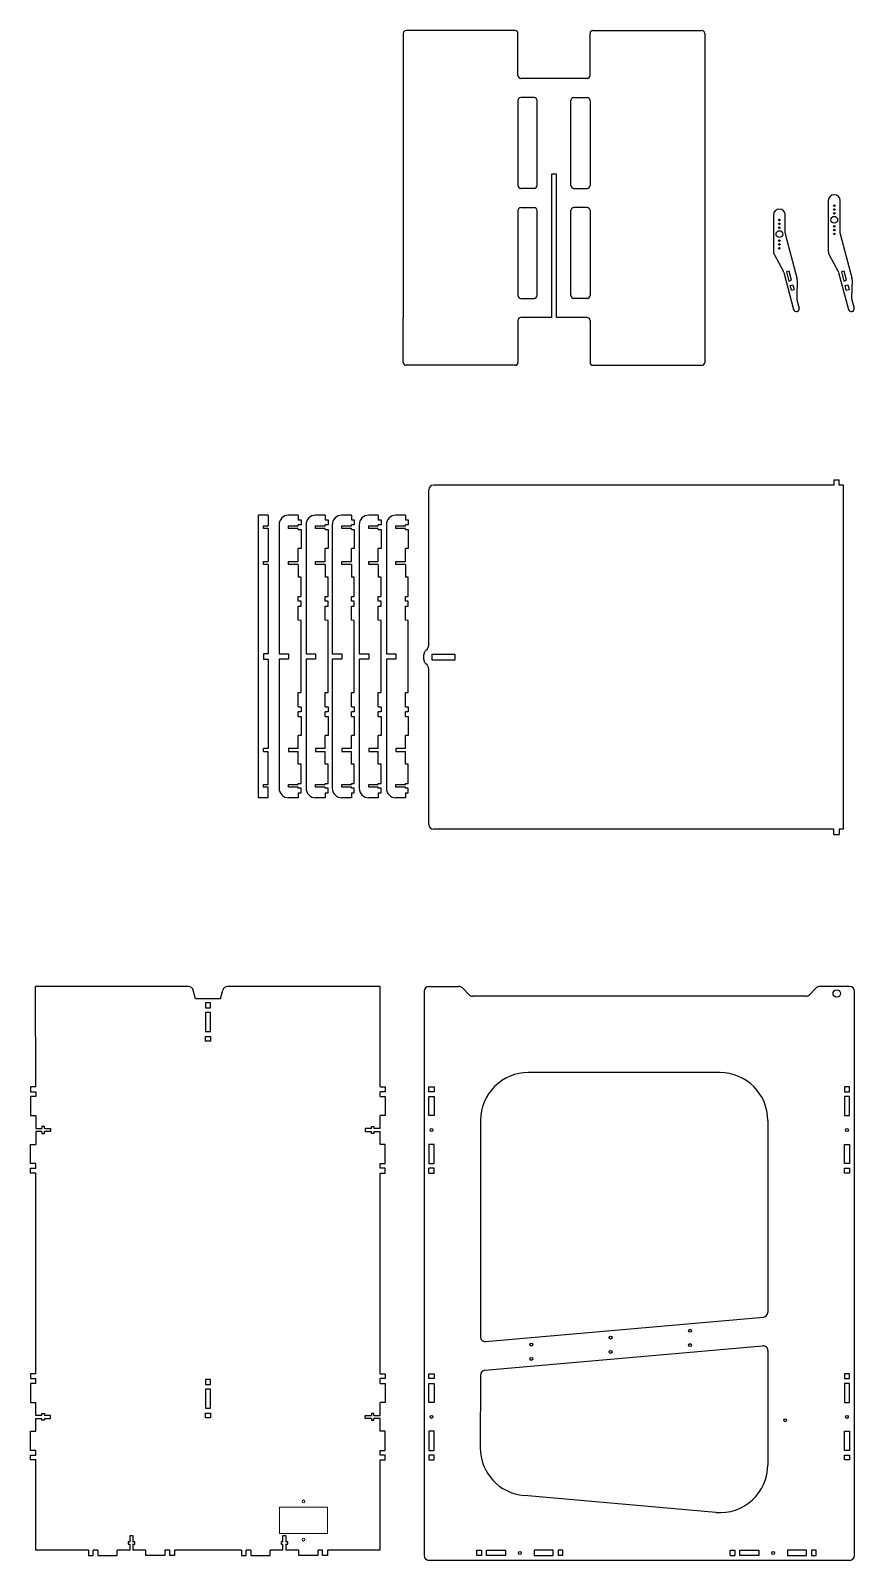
# Model space of a CAD drawing. Header units: millimetres. Extents: x 427 to 4276, y 600 to 2865.
# Drawn here: x 1349 to 2211, y 1083 to 2683 of the extents above; entities that cross this region are included whole.
import ezdxf

# ---------------------------------------------------------------- set-up
doc = ezdxf.new("R2010")
doc.units = ezdxf.units.MM

msp = doc.modelspace()

# ---------------------------------------------------------------- linework, layer by layer
for p, q in [((1738.7, 2680), (1738.7, 2383)), ((1855.7, 2683), (1741.7, 2683)), ((1858.7, 2636), (1858.7, 2680)), ((1934.2, 2636), (1934.2, 2680)), ((1937.2, 2683), (2051.2, 2683)), ((2054.2, 2680), (2054.2, 2336)), ((1893.7, 2633), (1861.7, 2633)), ((1931.2, 2633), (1893.7, 2633)), ((1858.7, 2610), (1858.7, 2521)), ((1875.7, 2613), (1861.7, 2613)), ((1878.7, 2521), (1878.7, 2610)), ((1914.2, 2521), (1914.2, 2610)), ((1917.2, 2613), (1931.2, 2613)), ((1934.2, 2610), (1934.2, 2521)), ((1899.2, 2533), (1893.7, 2533)), ((1893.7, 2533), (1893.7, 2383)), ((1899.2, 2383), (1899.2, 2533)), ((1875.7, 2518), (1861.7, 2518)), ((1917.2, 2518), (1931.2, 2518)), ((1861.7, 2498), (1875.7, 2498)), ((1931.2, 2498), (1917.2, 2498)), ((2183.4, 2505.2), (2183.4, 2452.2)), ((2195.8, 2471.2), (2195.8, 2505.2)), ((1858.7, 2495), (1858.7, 2406)), ((1878.7, 2406), (1878.7, 2495)), ((1914.2, 2406), (1914.2, 2495)), ((1934.2, 2495), (1934.2, 2406)), ((2126, 2490.2), (2126, 2452.2)), ((2138.4, 2471.2), (2138.4, 2490.2)), ((2138.7, 2469.2), (2150.6, 2424.6)), ((2196.1, 2469.2), (2208, 2424.6)), ((2127, 2448.4), (2136.1, 2431.6)), ((2184.3, 2448.4), (2193.5, 2431.6)), ((2142.4, 2431.5), (2139.6, 2430.8)), ((2145, 2421.9), (2142.4, 2431.5)), ((2199.8, 2431.5), (2197, 2430.8)), ((2202.4, 2421.9), (2199.8, 2431.5)), ((2136.8, 2429.9), (2147.1, 2391.4)), ((2139.6, 2430.8), (2142.2, 2421.1)), ((2142.2, 2421.1), (2145, 2421.9)), ((2143.5, 2416.3), (2146.4, 2417.1)), ((2144.8, 2411.5), (2143.5, 2416.3)), ((2146.4, 2417.1), (2147.7, 2412.2)), ((2150.9, 2422.3), (2150.3, 2403.7)), ((2194.2, 2429.9), (2204.5, 2391.4)), ((2197, 2430.8), (2199.6, 2421.1)), ((2199.6, 2421.1), (2202.4, 2421.9)), ((2200.9, 2416.3), (2203.8, 2417.1)), ((2202.2, 2411.5), (2200.9, 2416.3)), ((2203.8, 2417.1), (2205.1, 2412.2)), ((2208.3, 2422.3), (2207.7, 2403.7)), ((1861.7, 2403), (1875.7, 2403)), ((1931.2, 2403), (1917.2, 2403)), ((2144.8, 2411.5), (2147.7, 2412.2)), ((2150.6, 2401.4), (2152.9, 2392.9)), ((2202.2, 2411.5), (2205.1, 2412.2)), ((2208, 2401.4), (2210.3, 2392.9)), ((1738.7, 2336), (1738.7, 2383)), ((1858.7, 2380), (1858.7, 2336)), ((1893.7, 2383), (1861.7, 2383)), ((1931.2, 2383), (1899.2, 2383)), ((1934.2, 2380), (1934.2, 2336)), ((1855.7, 2333), (1741.7, 2333)), ((1937.2, 2333), (2051.2, 2333)), ((2189.2, 2207.8), (1770.4, 2207.8)), ((2189.2, 2213.3), (2189.2, 2207.8)), ((2189.2, 2213.3), (2194.7, 2213.3)), ((2194.7, 2207.8), (2194.7, 2213.3)), ((2199.4, 2207.8), (2194.7, 2207.8)), ((2199.4, 1847.8), (2199.4, 2207.8)), ((1765.4, 2039.9), (1765.4, 2202.8)), ((1597.5, 2176.3), (1587.5, 2176.3)), ((1587.5, 1880.8), (1587.5, 2176.3)), ((1597.5, 2176.3), (1597.5, 2165.3)), ((1628.9, 2176.3), (1618.9, 2176.3)), ((1628.9, 2176.3), (1628.9, 2171.3)), ((1657.1, 2176.3), (1647.1, 2176.3)), ((1657.1, 2176.3), (1657.1, 2171.3)), ((1684.5, 2176.3), (1674.5, 2176.3)), ((1684.5, 2176.3), (1684.5, 2171.3)), ((1712.7, 2176.3), (1702.7, 2176.3)), ((1712.7, 2176.3), (1712.7, 2171.3)), ((1741.1, 2176.3), (1731.1, 2176.3)), ((1741.1, 2176.3), (1741.1, 2171.3)), ((1592.5, 2165.3), (1597.5, 2165.3)), ((1592.5, 2162.3), (1592.5, 2165.3)), ((1597.5, 2162.3), (1592.5, 2162.3)), ((1597.5, 2162.3), (1597.5, 2127.8)), ((1608.9, 2166.3), (1608.9, 2031.3)), ((1618.9, 2162.3), (1618.9, 2165.3)), ((1618.9, 2165.3), (1628.9, 2165.3)), ((1628.9, 2162.3), (1618.9, 2162.3)), ((1628.9, 2171.3), (1631.9, 2171.3)), ((1628.9, 2165.3), (1628.9, 2166.3)), ((1631.9, 2166.3), (1628.9, 2166.3)), ((1628.9, 2161.3), (1628.9, 2162.3)), ((1628.9, 2161.3), (1631.9, 2161.3)), ((1631.9, 2171.3), (1631.9, 2166.3)), ((1631.9, 2161.3), (1631.9, 2141.3)), ((1637.1, 2166.3), (1637.1, 2031.3)), ((1647.1, 2162.3), (1647.1, 2165.3)), ((1647.1, 2165.3), (1657.1, 2165.3)), ((1657.1, 2162.3), (1647.1, 2162.3)), ((1657.1, 2171.3), (1660.1, 2171.3)), ((1657.1, 2165.3), (1657.1, 2166.3)), ((1660.1, 2166.3), (1657.1, 2166.3)), ((1657.1, 2161.3), (1657.1, 2162.3)), ((1657.1, 2161.3), (1660.1, 2161.3)), ((1660.1, 2171.3), (1660.1, 2166.3)), ((1660.1, 2161.3), (1660.1, 2141.3)), ((1664.5, 2166.3), (1664.5, 2031.3)), ((1674.5, 2162.3), (1674.5, 2165.3)), ((1674.5, 2165.3), (1684.5, 2165.3)), ((1684.5, 2162.3), (1674.5, 2162.3)), ((1684.5, 2171.3), (1687.5, 2171.3)), ((1684.5, 2165.3), (1684.5, 2166.3)), ((1687.5, 2166.3), (1684.5, 2166.3)), ((1684.5, 2161.3), (1684.5, 2162.3)), ((1684.5, 2161.3), (1687.5, 2161.3)), ((1687.5, 2171.3), (1687.5, 2166.3)), ((1687.5, 2161.3), (1687.5, 2141.3)), ((1692.7, 2166.3), (1692.7, 2031.3)), ((1702.7, 2162.3), (1702.7, 2165.3)), ((1702.7, 2165.3), (1712.7, 2165.3)), ((1712.7, 2162.3), (1702.7, 2162.3)), ((1712.7, 2171.3), (1715.7, 2171.3)), ((1712.7, 2165.3), (1712.7, 2166.3)), ((1715.7, 2166.3), (1712.7, 2166.3)), ((1712.7, 2161.3), (1712.7, 2162.3)), ((1712.7, 2161.3), (1715.7, 2161.3)), ((1715.7, 2171.3), (1715.7, 2166.3)), ((1715.7, 2161.3), (1715.7, 2141.3)), ((1721.1, 2166.3), (1721.1, 2031.3)), ((1731.1, 2162.3), (1731.1, 2165.3)), ((1731.1, 2165.3), (1741.1, 2165.3)), ((1741.1, 2162.3), (1731.1, 2162.3)), ((1741.1, 2171.3), (1744.1, 2171.3)), ((1741.1, 2165.3), (1741.1, 2166.3)), ((1744.1, 2166.3), (1741.1, 2166.3)), ((1741.1, 2161.3), (1741.1, 2162.3)), ((1741.1, 2161.3), (1744.1, 2161.3)), ((1744.1, 2171.3), (1744.1, 2166.3)), ((1744.1, 2161.3), (1744.1, 2141.3)), ((1592.5, 2127.8), (1597.5, 2127.8)), ((1592.5, 2124.8), (1592.5, 2127.8)), ((1618.9, 2124.8), (1618.9, 2127.8)), ((1618.9, 2127.8), (1628.9, 2127.8)), ((1631.9, 2141.3), (1628.9, 2141.3)), ((1628.9, 2127.8), (1628.9, 2141.3)), ((1647.1, 2124.8), (1647.1, 2127.8)), ((1647.1, 2127.8), (1657.1, 2127.8)), ((1660.1, 2141.3), (1657.1, 2141.3)), ((1657.1, 2127.8), (1657.1, 2141.3)), ((1674.5, 2124.8), (1674.5, 2127.8)), ((1674.5, 2127.8), (1684.5, 2127.8)), ((1687.5, 2141.3), (1684.5, 2141.3)), ((1684.5, 2127.8), (1684.5, 2141.3)), ((1702.7, 2124.8), (1702.7, 2127.8)), ((1702.7, 2127.8), (1712.7, 2127.8)), ((1715.7, 2141.3), (1712.7, 2141.3)), ((1712.7, 2127.8), (1712.7, 2141.3)), ((1731.1, 2124.8), (1731.1, 2127.8)), ((1731.1, 2127.8), (1741.1, 2127.8)), ((1744.1, 2141.3), (1741.1, 2141.3)), ((1741.1, 2127.8), (1741.1, 2141.3)), ((1597.5, 2124.8), (1592.5, 2124.8)), ((1597.5, 2124.8), (1597.5, 2031.3)), ((1628.9, 2124.8), (1618.9, 2124.8)), ((1628.9, 2124.8), (1628.9, 2111.3)), ((1657.1, 2124.8), (1647.1, 2124.8)), ((1657.1, 2124.8), (1657.1, 2111.3)), ((1684.5, 2124.8), (1674.5, 2124.8)), ((1684.5, 2124.8), (1684.5, 2111.3)), ((1712.7, 2124.8), (1702.7, 2124.8)), ((1712.7, 2124.8), (1712.7, 2111.3)), ((1741.1, 2124.8), (1731.1, 2124.8)), ((1741.1, 2124.8), (1741.1, 2111.3)), ((1631.9, 2111.3), (1628.9, 2111.3)), ((1631.9, 2091.3), (1631.9, 2111.3)), ((1660.1, 2111.3), (1657.1, 2111.3)), ((1660.1, 2091.3), (1660.1, 2111.3)), ((1687.5, 2111.3), (1684.5, 2111.3)), ((1687.5, 2091.3), (1687.5, 2111.3)), ((1715.7, 2111.3), (1712.7, 2111.3)), ((1715.7, 2091.3), (1715.7, 2111.3)), ((1744.1, 2111.3), (1741.1, 2111.3)), ((1744.1, 2091.3), (1744.1, 2111.3)), ((1628.9, 2086.3), (1628.9, 2091.3)), ((1628.9, 2091.3), (1631.9, 2091.3)), ((1631.9, 2086.3), (1628.9, 2086.3)), ((1628.9, 2066.6), (1628.9, 2081.3)), ((1628.9, 2081.3), (1631.9, 2081.3)), ((1631.9, 2081.3), (1631.9, 2086.3)), ((1657.1, 2086.3), (1657.1, 2091.3)), ((1657.1, 2091.3), (1660.1, 2091.3)), ((1660.1, 2086.3), (1657.1, 2086.3)), ((1657.1, 2066.6), (1657.1, 2081.3)), ((1657.1, 2081.3), (1660.1, 2081.3)), ((1660.1, 2081.3), (1660.1, 2086.3)), ((1684.5, 2086.3), (1684.5, 2091.3)), ((1684.5, 2091.3), (1687.5, 2091.3)), ((1687.5, 2086.3), (1684.5, 2086.3)), ((1684.5, 2066.6), (1684.5, 2081.3)), ((1684.5, 2081.3), (1687.5, 2081.3)), ((1687.5, 2081.3), (1687.5, 2086.3)), ((1712.7, 2086.3), (1712.7, 2091.3)), ((1712.7, 2091.3), (1715.7, 2091.3)), ((1715.7, 2086.3), (1712.7, 2086.3)), ((1712.7, 2066.6), (1712.7, 2081.3)), ((1712.7, 2081.3), (1715.7, 2081.3)), ((1715.7, 2081.3), (1715.7, 2086.3)), ((1741.1, 2086.3), (1741.1, 2091.3)), ((1741.1, 2091.3), (1744.1, 2091.3)), ((1744.1, 2086.3), (1741.1, 2086.3)), ((1741.1, 2066.6), (1741.1, 2081.3)), ((1741.1, 2081.3), (1744.1, 2081.3)), ((1744.1, 2081.3), (1744.1, 2086.3)), ((1631.9, 2066.3), (1628.9, 2066.6)), ((1631.9, 1990.8), (1631.9, 2066.3)), ((1660.1, 2066.3), (1657.1, 2066.6)), ((1660.1, 1990.8), (1660.1, 2066.3)), ((1687.5, 2066.3), (1684.5, 2066.6)), ((1687.5, 1990.8), (1687.5, 2066.3)), ((1715.7, 2066.3), (1712.7, 2066.6)), ((1715.7, 1990.8), (1715.7, 2066.3)), ((1744.1, 2066.3), (1741.1, 2066.6)), ((1744.1, 1990.8), (1744.1, 2066.3)), ((1764, 2036.3), (1761.9, 2034.3)), ((1597.5, 2031.3), (1592.5, 2031.3)), ((1592.5, 2031.3), (1592.5, 2025.8)), ((1592.5, 2025.8), (1597.5, 2025.8)), ((1597.5, 2025.8), (1597.5, 1932.3)), ((1608.9, 2031.3), (1618.9, 2031.3)), ((1608.9, 2025.8), (1608.9, 1890.8)), ((1618.9, 2025.8), (1608.9, 2025.8)), ((1618.9, 2031.3), (1618.9, 2025.8)), ((1637.1, 2031.3), (1647.1, 2031.3)), ((1637.1, 2025.8), (1637.1, 1890.8)), ((1647.1, 2025.8), (1637.1, 2025.8)), ((1647.1, 2031.3), (1647.1, 2025.8)), ((1664.5, 2031.3), (1674.5, 2031.3)), ((1664.5, 2025.8), (1664.5, 1890.8)), ((1674.5, 2025.8), (1664.5, 2025.8)), ((1674.5, 2031.3), (1674.5, 2025.8)), ((1692.7, 2031.3), (1702.7, 2031.3)), ((1692.7, 2025.8), (1692.7, 1890.8)), ((1702.7, 2025.8), (1692.7, 2025.8)), ((1702.7, 2031.3), (1702.7, 2025.8)), ((1721.1, 2031.3), (1731.1, 2031.3)), ((1721.1, 2025.8), (1721.1, 1890.8)), ((1731.1, 2025.8), (1721.1, 2025.8)), ((1731.1, 2031.3), (1731.1, 2025.8)), ((1760.4, 2024.9), (1760.4, 2030.7)), ((1764, 2019.3), (1761.9, 2021.3)), ((1765.4, 1852.8), (1765.4, 2015.7)), ((1768.9, 2024.8), (1768.9, 2030.8)), ((1768.9, 2030.8), (1792.9, 2030.8)), ((1792.9, 2024.8), (1768.9, 2024.8)), ((1792.9, 2030.8), (1792.9, 2024.8)), ((1628.9, 1975.8), (1628.9, 1990.8)), ((1628.9, 1990.8), (1631.9, 1990.8)), ((1657.1, 1975.8), (1657.1, 1990.8)), ((1657.1, 1990.8), (1660.1, 1990.8)), ((1684.5, 1975.8), (1684.5, 1990.8)), ((1684.5, 1990.8), (1687.5, 1990.8)), ((1712.7, 1975.8), (1712.7, 1990.8)), ((1712.7, 1990.8), (1715.7, 1990.8)), ((1741.1, 1975.8), (1741.1, 1990.8)), ((1741.1, 1990.8), (1744.1, 1990.8)), ((1628.9, 1975.8), (1631.9, 1975.8)), ((1628.9, 1965.8), (1628.9, 1970.8)), ((1631.9, 1970.8), (1628.9, 1970.8)), ((1631.9, 1975.8), (1631.9, 1970.8)), ((1657.1, 1975.8), (1660.1, 1975.8)), ((1657.1, 1965.8), (1657.1, 1970.8)), ((1660.1, 1970.8), (1657.1, 1970.8)), ((1660.1, 1975.8), (1660.1, 1970.8)), ((1684.5, 1975.8), (1687.5, 1975.8)), ((1684.5, 1965.8), (1684.5, 1970.8)), ((1687.5, 1970.8), (1684.5, 1970.8)), ((1687.5, 1975.8), (1687.5, 1970.8)), ((1712.7, 1975.8), (1715.7, 1975.8)), ((1712.7, 1965.8), (1712.7, 1970.8)), ((1715.7, 1970.8), (1712.7, 1970.8)), ((1715.7, 1975.8), (1715.7, 1970.8)), ((1741.1, 1975.8), (1744.1, 1975.8)), ((1741.1, 1965.8), (1741.1, 1970.8)), ((1744.1, 1970.8), (1741.1, 1970.8)), ((1744.1, 1975.8), (1744.1, 1970.8)), ((1628.9, 1965.8), (1631.9, 1965.8)), ((1631.9, 1965.8), (1631.9, 1945.8)), ((1657.1, 1965.8), (1660.1, 1965.8)), ((1660.1, 1965.8), (1660.1, 1945.8)), ((1684.5, 1965.8), (1687.5, 1965.8)), ((1687.5, 1965.8), (1687.5, 1945.8)), ((1712.7, 1965.8), (1715.7, 1965.8)), ((1715.7, 1965.8), (1715.7, 1945.8)), ((1741.1, 1965.8), (1744.1, 1965.8)), ((1744.1, 1965.8), (1744.1, 1945.8)), ((1628.9, 1932.3), (1628.9, 1945.8)), ((1631.9, 1945.8), (1628.9, 1945.8)), ((1657.1, 1932.3), (1657.1, 1945.8)), ((1660.1, 1945.8), (1657.1, 1945.8)), ((1684.5, 1932.3), (1684.5, 1945.8)), ((1687.5, 1945.8), (1684.5, 1945.8)), ((1712.7, 1932.3), (1712.7, 1945.8)), ((1715.7, 1945.8), (1712.7, 1945.8)), ((1741.1, 1932.3), (1741.1, 1945.8)), ((1744.1, 1945.8), (1741.1, 1945.8)), ((1597.5, 1932.3), (1592.5, 1932.3)), ((1592.5, 1929.3), (1592.5, 1932.3)), ((1592.5, 1929.3), (1597.5, 1929.3)), ((1597.5, 1894.8), (1597.5, 1929.3)), ((1628.9, 1932.3), (1618.9, 1932.3)), ((1618.9, 1932.3), (1618.9, 1929.3)), ((1618.9, 1929.3), (1628.9, 1929.3)), ((1628.9, 1915.8), (1628.9, 1929.3)), ((1657.1, 1932.3), (1647.1, 1932.3)), ((1647.1, 1932.3), (1647.1, 1929.3)), ((1647.1, 1929.3), (1657.1, 1929.3)), ((1657.1, 1915.8), (1657.1, 1929.3)), ((1684.5, 1932.3), (1674.5, 1932.3)), ((1674.5, 1932.3), (1674.5, 1929.3)), ((1674.5, 1929.3), (1684.5, 1929.3)), ((1684.5, 1915.8), (1684.5, 1929.3)), ((1712.7, 1932.3), (1702.7, 1932.3)), ((1702.7, 1932.3), (1702.7, 1929.3)), ((1702.7, 1929.3), (1712.7, 1929.3)), ((1712.7, 1915.8), (1712.7, 1929.3)), ((1741.1, 1932.3), (1731.1, 1932.3)), ((1731.1, 1932.3), (1731.1, 1929.3)), ((1731.1, 1929.3), (1741.1, 1929.3)), ((1741.1, 1915.8), (1741.1, 1929.3)), ((1631.9, 1915.8), (1628.9, 1915.8)), ((1631.9, 1895.8), (1631.9, 1915.8)), ((1660.1, 1915.8), (1657.1, 1915.8)), ((1660.1, 1895.8), (1660.1, 1915.8)), ((1687.5, 1915.8), (1684.5, 1915.8)), ((1687.5, 1895.8), (1687.5, 1915.8)), ((1715.7, 1915.8), (1712.7, 1915.8)), ((1715.7, 1895.8), (1715.7, 1915.8)), ((1744.1, 1915.8), (1741.1, 1915.8)), ((1744.1, 1895.8), (1744.1, 1915.8)), ((1592.5, 1894.8), (1597.5, 1894.8)), ((1592.5, 1891.8), (1592.5, 1894.8)), ((1597.5, 1891.8), (1592.5, 1891.8)), ((1597.5, 1880.8), (1597.5, 1891.8)), ((1618.9, 1891.8), (1618.9, 1894.8)), ((1618.9, 1894.8), (1628.9, 1894.8)), ((1628.9, 1891.8), (1618.9, 1891.8)), ((1628.9, 1894.8), (1628.9, 1895.8)), ((1628.9, 1895.8), (1631.9, 1895.8)), ((1628.9, 1890.8), (1628.9, 1891.8)), ((1631.9, 1890.8), (1628.9, 1890.8)), ((1631.9, 1885.8), (1631.9, 1890.8)), ((1647.1, 1891.8), (1647.1, 1894.8)), ((1647.1, 1894.8), (1657.1, 1894.8)), ((1657.1, 1891.8), (1647.1, 1891.8)), ((1657.1, 1894.8), (1657.1, 1895.8)), ((1657.1, 1895.8), (1660.1, 1895.8)), ((1657.1, 1890.8), (1657.1, 1891.8)), ((1660.1, 1890.8), (1657.1, 1890.8)), ((1660.1, 1885.8), (1660.1, 1890.8)), ((1674.5, 1891.8), (1674.5, 1894.8)), ((1674.5, 1894.8), (1684.5, 1894.8)), ((1684.5, 1891.8), (1674.5, 1891.8)), ((1684.5, 1894.8), (1684.5, 1895.8)), ((1684.5, 1895.8), (1687.5, 1895.8)), ((1684.5, 1890.8), (1684.5, 1891.8)), ((1687.5, 1890.8), (1684.5, 1890.8)), ((1687.5, 1885.8), (1687.5, 1890.8)), ((1702.7, 1891.8), (1702.7, 1894.8)), ((1702.7, 1894.8), (1712.7, 1894.8)), ((1712.7, 1891.8), (1702.7, 1891.8)), ((1712.7, 1894.8), (1712.7, 1895.8)), ((1712.7, 1895.8), (1715.7, 1895.8)), ((1712.7, 1890.8), (1712.7, 1891.8)), ((1715.7, 1890.8), (1712.7, 1890.8)), ((1715.7, 1885.8), (1715.7, 1890.8)), ((1731.1, 1891.8), (1731.1, 1894.8)), ((1731.1, 1894.8), (1741.1, 1894.8)), ((1741.1, 1891.8), (1731.1, 1891.8)), ((1741.1, 1894.8), (1741.1, 1895.8)), ((1741.1, 1895.8), (1744.1, 1895.8)), ((1741.1, 1890.8), (1741.1, 1891.8)), ((1744.1, 1890.8), (1741.1, 1890.8)), ((1744.1, 1885.8), (1744.1, 1890.8)), ((1597.5, 1880.8), (1587.5, 1880.8)), ((1628.9, 1880.8), (1618.9, 1880.8)), ((1628.9, 1885.8), (1631.9, 1885.8)), ((1628.9, 1885.8), (1628.9, 1880.8)), ((1657.1, 1880.8), (1647.1, 1880.8)), ((1657.1, 1885.8), (1660.1, 1885.8)), ((1657.1, 1885.8), (1657.1, 1880.8)), ((1684.5, 1880.8), (1674.5, 1880.8)), ((1684.5, 1885.8), (1687.5, 1885.8)), ((1684.5, 1885.8), (1684.5, 1880.8)), ((1712.7, 1880.8), (1702.7, 1880.8)), ((1712.7, 1885.8), (1715.7, 1885.8)), ((1712.7, 1885.8), (1712.7, 1880.8)), ((1741.1, 1880.8), (1731.1, 1880.8)), ((1741.1, 1885.8), (1744.1, 1885.8)), ((1741.1, 1885.8), (1741.1, 1880.8)), ((2189.2, 1847.8), (1770.4, 1847.8)), ((2189.2, 1842.3), (2189.2, 1847.8)), ((2189.2, 1842.3), (2194.7, 1842.3)), ((2194.7, 1847.8), (2194.7, 1842.3)), ((2199.4, 1847.8), (2194.7, 1847.8)), ((1354.5, 1578.4), (1354.3, 1683.4)), ((1514.2, 1683.4), (1354.3, 1683.4)), ((1521.5, 1670.4), (1519, 1679.7)), ((1547.5, 1670.4), (1550, 1679.7)), ((1714.5, 1683.4), (1554.8, 1683.4)), ((1714.5, 1578.4), (1714.5, 1683.4)), ((1765.7, 1683.4), (1797.1, 1683.4)), ((1800.6, 1681.9), (1807.7, 1674.8)), ((2170.7, 1681.9), (2163.6, 1674.8)), ((2205.7, 1683.4), (2174.3, 1683.4)), ((1547.5, 1670.4), (1521.5, 1670.4)), ((1537.3, 1666.3), (1531.8, 1666.3)), ((1531.8, 1666.3), (1531.8, 1661.3)), ((1537.3, 1661.3), (1537.3, 1666.3)), ((1760.7, 1678.4), (1760.7, 1088.4)), ((2160.1, 1673.4), (1811.3, 1673.4)), ((2210.7, 1088.4), (2210.7, 1678.4)), ((1531.8, 1661.3), (1537.3, 1661.3)), ((1531.8, 1656.3), (1531.8, 1636.3)), ((1537.3, 1656.3), (1531.8, 1656.3)), ((1537.3, 1636.3), (1537.3, 1656.3)), ((1531.8, 1636.3), (1537.3, 1636.3)), ((1531.8, 1626.3), (1531.8, 1631.3)), ((1531.8, 1631.3), (1537.3, 1631.3)), ((1537.3, 1626.3), (1531.8, 1626.3)), ((1537.3, 1631.3), (1537.3, 1626.3)), ((2070.2, 1593.4), (1869.6, 1593.5)), ((1354.5, 1578.4), (1349, 1578.4)), ((1349, 1578.4), (1349, 1573.4)), ((1349, 1573.4), (1354.5, 1573.4)), ((1349, 1568.4), (1349, 1548.4)), ((1354.5, 1568.4), (1349, 1568.4)), ((1354.5, 1573.4), (1354.5, 1568.4)), ((1714.5, 1578.4), (1720, 1578.4)), ((1714.5, 1568.4), (1714.5, 1573.4)), ((1720, 1573.4), (1714.5, 1573.4)), ((1714.5, 1568.4), (1720, 1568.4)), ((1720, 1578.4), (1720, 1573.4)), ((1720, 1568.4), (1720, 1548.4)), ((1765.7, 1573.4), (1765.7, 1578.4)), ((1765.7, 1578.4), (1771.2, 1578.4)), ((1771.2, 1573.4), (1765.7, 1573.4)), ((1765.7, 1548.4), (1765.7, 1568.4)), ((1765.7, 1568.4), (1771.2, 1568.4)), ((1771.2, 1578.4), (1771.2, 1573.4)), ((1771.2, 1568.4), (1771.2, 1548.4)), ((2205.7, 1578.4), (2200.2, 1578.4)), ((2200.2, 1578.4), (2200.2, 1573.4)), ((2200.2, 1573.4), (2205.7, 1573.4)), ((2200.2, 1568.4), (2200.2, 1548.4)), ((2205.7, 1568.4), (2200.2, 1568.4)), ((2205.7, 1573.4), (2205.7, 1578.4)), ((2205.7, 1548.4), (2205.7, 1568.4)), ((1349, 1548.4), (1354.5, 1548.4)), ((1354.5, 1548.4), (1354.5, 1534.9)), ((1363.4, 1536.9), (1360.9, 1536.9)), ((1360.9, 1536.9), (1360.9, 1534.9)), ((1363.4, 1534.9), (1363.4, 1536.9)), ((1705.6, 1534.9), (1705.6, 1536.9)), ((1705.6, 1536.9), (1708.1, 1536.9)), ((1708.1, 1536.9), (1708.1, 1534.9)), ((1714.5, 1534.9), (1714.5, 1548.4)), ((1720, 1548.4), (1714.5, 1548.4)), ((1771.2, 1548.4), (1765.7, 1548.4)), ((1819.6, 1543.5), (1819.5, 1317.3)), ((2120.1, 1543.4), (2120.2, 1342.7)), ((2200.2, 1548.4), (2205.7, 1548.4)), ((1354.5, 1534.9), (1360.9, 1534.9)), ((1354.5, 1531.9), (1354.5, 1518.4)), ((1360.9, 1531.9), (1354.5, 1531.9)), ((1360.9, 1531.9), (1360.9, 1529.9)), ((1360.9, 1529.9), (1363.4, 1529.9)), ((1363.4, 1534.9), (1370, 1534.9)), ((1370, 1531.9), (1363.4, 1531.9)), ((1363.4, 1529.9), (1363.4, 1531.9)), ((1370, 1534.9), (1370, 1531.9)), ((1705.6, 1534.9), (1699, 1534.9)), ((1699, 1534.9), (1699, 1531.9)), ((1699, 1531.9), (1705.6, 1531.9)), ((1705.6, 1529.9), (1705.6, 1531.9)), ((1708.1, 1529.9), (1705.6, 1529.9)), ((1714.5, 1534.9), (1708.1, 1534.9)), ((1708.1, 1531.9), (1714.5, 1531.9)), ((1708.1, 1531.9), (1708.1, 1529.9)), ((1714.5, 1518.4), (1714.5, 1531.9)), ((1349, 1518.4), (1354.5, 1518.4)), ((1349, 1498.4), (1349, 1518.4)), ((1720, 1518.4), (1714.5, 1518.4)), ((1720, 1498.4), (1720, 1518.4)), ((1771.2, 1518.4), (1765.7, 1518.4)), ((1765.7, 1518.4), (1765.7, 1498.4)), ((1771.2, 1498.4), (1771.2, 1518.4)), ((2200.2, 1518.4), (2205.7, 1518.4)), ((2200.2, 1498.4), (2200.2, 1518.4)), ((2205.7, 1518.4), (2205.7, 1498.4)), ((1354.5, 1498.4), (1349, 1498.4)), ((1349, 1488.4), (1349, 1493.4)), ((1349, 1493.4), (1354.5, 1493.4)), ((1354.5, 1488.4), (1349, 1488.4)), ((1354.5, 1493.4), (1354.5, 1498.4)), ((1354.5, 1278.4), (1354.5, 1488.4)), ((1714.5, 1493.4), (1714.5, 1498.4)), ((1714.5, 1498.4), (1720, 1498.4)), ((1720, 1493.4), (1714.5, 1493.4)), ((1714.5, 1278.4), (1714.5, 1488.4)), ((1714.5, 1488.4), (1720, 1488.4)), ((1720, 1488.4), (1720, 1493.4)), ((1765.7, 1498.4), (1771.2, 1498.4)), ((1765.7, 1488.4), (1765.7, 1493.4)), ((1771.2, 1493.4), (1765.7, 1493.4)), ((1765.7, 1488.4), (1771.2, 1488.4)), ((1771.2, 1488.4), (1771.2, 1493.4)), ((2205.7, 1498.4), (2200.2, 1498.4)), ((2200.2, 1488.4), (2200.2, 1493.4)), ((2200.2, 1493.4), (2205.7, 1493.4)), ((2205.7, 1488.4), (2200.2, 1488.4)), ((2205.7, 1493.4), (2205.7, 1488.4)), ((1824.9, 1312.3), (2115.6, 1337.8)), ((1824, 1282.2), (2114.7, 1307.7)), ((2120.2, 1302.7), (2120.2, 1183.4)), ((1354.5, 1278.4), (1349, 1278.4)), ((1349, 1278.4), (1349, 1273.4)), ((1349, 1273.4), (1354.5, 1273.4)), ((1349, 1268.4), (1349, 1248.4)), ((1354.5, 1268.4), (1349, 1268.4)), ((1354.5, 1268.4), (1354.5, 1273.4)), ((1537.3, 1272.4), (1531.8, 1272.4)), ((1531.8, 1272.4), (1531.8, 1267.4)), ((1531.8, 1267.4), (1537.3, 1267.4)), ((1537.3, 1267.4), (1537.3, 1272.4)), ((1714.5, 1278.4), (1720, 1278.4)), ((1714.5, 1268.4), (1714.5, 1273.4)), ((1720, 1273.4), (1714.5, 1273.4)), ((1714.5, 1268.4), (1720, 1268.4)), ((1720, 1278.4), (1720, 1273.4)), ((1720, 1268.4), (1720, 1248.4)), ((1765.7, 1273.4), (1765.7, 1278.4)), ((1765.7, 1278.4), (1771.2, 1278.4)), ((1771.2, 1273.4), (1765.7, 1273.4)), ((1765.7, 1248.4), (1765.7, 1268.4)), ((1765.7, 1268.4), (1771.2, 1268.4)), ((1771.2, 1278.4), (1771.2, 1273.4)), ((1771.2, 1268.4), (1771.2, 1248.4)), ((1819.5, 1277.2), (1819.4, 1201)), ((2205.7, 1278.4), (2200.2, 1278.4)), ((2200.2, 1278.4), (2200.2, 1273.4)), ((2200.2, 1273.4), (2205.7, 1273.4)), ((2200.2, 1268.4), (2200.2, 1248.4)), ((2205.7, 1268.4), (2200.2, 1268.4)), ((2205.7, 1273.4), (2205.7, 1278.4)), ((2205.7, 1248.4), (2205.7, 1268.4)), ((1349, 1248.4), (1354.5, 1248.4)), ((1354.5, 1234.9), (1354.5, 1248.4)), ((1531.8, 1262.4), (1531.8, 1242.4)), ((1537.3, 1262.4), (1531.8, 1262.4)), ((1537.3, 1242.4), (1537.3, 1262.4)), ((1714.5, 1234.9), (1714.5, 1248.4)), ((1720, 1248.4), (1714.5, 1248.4)), ((1771.2, 1248.4), (1765.7, 1248.4)), ((2200.2, 1248.4), (2205.7, 1248.4)), ((1360.9, 1234.9), (1354.5, 1234.9)), ((1354.5, 1218.4), (1354.5, 1231.9)), ((1354.5, 1231.9), (1360.9, 1231.9)), ((1360.9, 1234.9), (1360.9, 1236.9)), ((1360.9, 1236.9), (1363.4, 1236.9)), ((1360.9, 1229.9), (1360.9, 1231.9)), ((1363.4, 1236.9), (1363.4, 1234.9)), ((1370, 1234.9), (1363.4, 1234.9)), ((1363.4, 1231.9), (1363.4, 1229.9)), ((1363.4, 1231.9), (1370, 1231.9)), ((1370, 1231.9), (1370, 1234.9)), ((1531.8, 1242.4), (1537.3, 1242.4)), ((1531.8, 1232.4), (1531.8, 1237.4)), ((1531.8, 1237.4), (1537.3, 1237.4)), ((1537.3, 1232.4), (1531.8, 1232.4)), ((1537.3, 1237.4), (1537.3, 1232.4)), ((1699, 1234.9), (1705.6, 1234.9)), ((1699, 1231.9), (1699, 1234.9)), ((1705.6, 1231.9), (1699, 1231.9)), ((1708.1, 1236.9), (1705.6, 1236.9)), ((1705.6, 1236.9), (1705.6, 1234.9)), ((1705.6, 1231.9), (1705.6, 1229.9)), ((1708.1, 1234.9), (1708.1, 1236.9)), ((1708.1, 1234.9), (1714.5, 1234.9)), ((1708.1, 1229.9), (1708.1, 1231.9)), ((1714.5, 1231.9), (1708.1, 1231.9)), ((1714.5, 1218.4), (1714.5, 1231.9)), ((1349, 1218.4), (1354.5, 1218.4)), ((1349, 1198.4), (1349, 1218.4)), ((1363.4, 1229.9), (1360.9, 1229.9)), ((1705.6, 1229.9), (1708.1, 1229.9)), ((1720, 1218.4), (1714.5, 1218.4)), ((1720, 1198.4), (1720, 1218.4)), ((1771.2, 1218.4), (1765.7, 1218.4)), ((1765.7, 1218.4), (1765.7, 1198.4)), ((1771.2, 1198.4), (1771.2, 1218.4)), ((2200.2, 1218.4), (2205.7, 1218.4)), ((2200.2, 1198.4), (2200.2, 1218.4)), ((2205.7, 1218.4), (2205.7, 1198.4)), ((1354.5, 1198.4), (1349, 1198.4)), ((1349, 1188.4), (1349, 1193.4)), ((1349, 1193.4), (1354.5, 1193.4)), ((1354.5, 1188.4), (1349, 1188.4)), ((1354.5, 1193.4), (1354.5, 1198.4)), ((1354.5, 1093.9), (1354.5, 1188.4)), ((1714.5, 1193.4), (1714.5, 1198.4)), ((1714.5, 1198.4), (1720, 1198.4)), ((1720, 1193.4), (1714.5, 1193.4)), ((1714.5, 1093.9), (1714.5, 1188.4)), ((1714.5, 1188.4), (1720, 1188.4)), ((1720, 1188.4), (1720, 1193.4)), ((1765.7, 1198.4), (1771.2, 1198.4)), ((1765.7, 1193.4), (1765.7, 1188.4)), ((1771.2, 1193.4), (1765.7, 1193.4)), ((1765.7, 1188.4), (1771.2, 1188.4)), ((1771.2, 1188.4), (1771.2, 1193.4)), ((2205.7, 1198.4), (2200.2, 1198.4)), ((2200.2, 1188.4), (2200.2, 1193.4)), ((2200.2, 1193.4), (2205.7, 1193.4)), ((2205.7, 1188.4), (2200.2, 1188.4)), ((2205.7, 1193.4), (2205.7, 1188.4)), ((2065.8, 1133.6), (1865.1, 1151.2)), ((1453, 1102.7), (1453, 1109.4)), ((1453, 1109.4), (1456, 1109.4)), ((1456, 1109.4), (1456, 1102.7)), ((1613, 1102.7), (1613, 1109.4)), ((1613, 1109.4), (1616, 1109.4)), ((1616, 1109.4), (1616, 1102.7)), ((1409.5, 1093.9), (1354.3, 1093.9)), ((1409.5, 1093.9), (1409.5, 1088.4)), ((1409.5, 1088.4), (1414.5, 1088.4)), ((1419.5, 1093.9), (1414.5, 1093.9)), ((1414.5, 1088.4), (1414.5, 1093.9)), ((1419.5, 1093.9), (1419.5, 1088.4)), ((1419.5, 1088.4), (1439.5, 1088.4)), ((1453, 1093.9), (1439.5, 1093.9)), ((1439.5, 1088.4), (1439.5, 1093.9)), ((1453, 1102.7), (1451, 1102.7)), ((1451, 1102.7), (1451, 1100.2)), ((1451, 1100.2), (1453, 1100.2)), ((1453, 1093.9), (1453, 1100.2)), ((1458, 1102.7), (1456, 1102.7)), ((1456, 1100.2), (1456, 1093.9)), ((1456, 1100.2), (1458, 1100.2)), ((1469.5, 1093.9), (1456, 1093.9)), ((1458, 1100.2), (1458, 1102.7)), ((1469.5, 1088.4), (1469.5, 1093.9)), ((1489.5, 1088.4), (1469.5, 1088.4)), ((1494.5, 1093.9), (1489.5, 1093.9)), ((1489.5, 1093.9), (1489.5, 1088.4)), ((1494.5, 1088.4), (1494.5, 1093.9)), ((1499.5, 1088.4), (1494.5, 1088.4)), ((1569.5, 1093.9), (1499.5, 1093.9)), ((1499.5, 1093.9), (1499.5, 1088.4)), ((1569.5, 1093.9), (1569.5, 1088.4)), ((1569.5, 1088.4), (1574.5, 1088.4)), ((1579.5, 1093.9), (1574.5, 1093.9)), ((1574.5, 1088.4), (1574.5, 1093.9)), ((1579.5, 1093.9), (1579.5, 1088.4)), ((1579.5, 1088.4), (1599.5, 1088.4)), ((1613, 1093.9), (1599.5, 1093.9)), ((1599.5, 1088.4), (1599.5, 1093.9)), ((1613, 1102.7), (1611, 1102.7)), ((1611, 1102.7), (1611, 1100.2)), ((1611, 1100.2), (1613, 1100.2)), ((1613, 1093.9), (1613, 1100.2)), ((1618, 1102.7), (1616, 1102.7)), ((1616, 1100.2), (1616, 1093.9)), ((1616, 1100.2), (1618, 1100.2)), ((1629.5, 1093.9), (1616, 1093.9)), ((1618, 1100.2), (1618, 1102.7)), ((1629.5, 1088.4), (1629.5, 1093.9)), ((1649.5, 1088.4), (1629.5, 1088.4)), ((1654.5, 1093.9), (1649.5, 1093.9)), ((1649.5, 1093.9), (1649.5, 1088.4)), ((1654.5, 1088.4), (1654.5, 1093.9)), ((1659.5, 1088.4), (1654.5, 1088.4)), ((1714.5, 1093.9), (1659.5, 1093.9)), ((1659.5, 1093.9), (1659.5, 1088.4)), ((1815.7, 1088.4), (1815.7, 1093.9)), ((1815.7, 1093.9), (1820.7, 1093.9)), ((1820.7, 1088.4), (1815.7, 1088.4)), ((1820.7, 1093.9), (1820.7, 1088.4)), ((1825.7, 1093.9), (1845.7, 1093.9)), ((1825.7, 1088.4), (1825.7, 1093.9)), ((1845.7, 1088.4), (1825.7, 1088.4)), ((1845.7, 1093.9), (1845.7, 1088.4)), ((1875.7, 1093.9), (1875.7, 1088.4)), ((1895.7, 1093.9), (1875.7, 1093.9)), ((1875.7, 1088.4), (1895.7, 1088.4)), ((1895.7, 1088.4), (1895.7, 1093.9)), ((1905.7, 1093.9), (1900.7, 1093.9)), ((1900.7, 1093.9), (1900.7, 1088.4)), ((1905.7, 1088.4), (1900.7, 1088.4)), ((1905.7, 1088.4), (1905.7, 1093.9)), ((2080.7, 1088.4), (2080.7, 1093.9)), ((2080.7, 1093.9), (2085.7, 1093.9)), ((2080.7, 1088.4), (2085.7, 1088.4)), ((2085.7, 1093.9), (2085.7, 1088.4)), ((2090.7, 1093.9), (2110.7, 1093.9)), ((2090.7, 1088.4), (2090.7, 1093.9)), ((2110.7, 1088.4), (2090.7, 1088.4)), ((2110.7, 1093.9), (2110.7, 1088.4)), ((2140.7, 1093.9), (2140.7, 1088.4)), ((2160.7, 1093.9), (2140.7, 1093.9)), ((2140.7, 1088.4), (2160.7, 1088.4)), ((2160.7, 1088.4), (2160.7, 1093.9)), ((2170.7, 1093.9), (2165.7, 1093.9)), ((2165.7, 1093.9), (2165.7, 1088.4)), ((2165.7, 1088.4), (2170.7, 1088.4)), ((2170.7, 1088.4), (2170.7, 1093.9)), ((2205.7, 1083.4), (1765.7, 1083.4))]:
    msp.add_line(p, q)
at = {"lineweight": 0}
for p, q in [((1609.5, 1111.4), (1609.5, 1138.9)), ((1609.5, 1138.9), (1659.5, 1138.9)), ((1659.5, 1138.9), (1659.5, 1111.4)), ((1659.5, 1111.4), (1609.5, 1111.4))]:
    msp.add_line(p, q, dxfattribs=at)
for centre, radius in [((2189.6, 2499.9), 0.8), ((2189.6, 2495.9), 0.8), ((2132.2, 2484.9), 0.8), ((2132.2, 2480.9), 0.8), ((2189.6, 2485.2), 3.5), ((2189.6, 2491.9), 0.8), ((2132.2, 2470.2), 3.5), ((2132.2, 2476.9), 0.8), ((2132.2, 2463.4), 0.8), ((2189.6, 2478.4), 0.8), ((2189.6, 2474.4), 0.8), ((2189.6, 2470.4), 0.8), ((2132.2, 2459.4), 0.8), ((2132.2, 2455.4), 0.8), ((2192.2, 1676.1), 3.89), ((1768.4, 1533.4), 1.5), ((2202.9, 1533.4), 1.5), ((1955.7, 1316.3), 1.5), ((2038.8, 1323.5), 1.5), ((1872.7, 1309), 1.5), ((1955.7, 1301.3), 1.5), ((2038.8, 1308.5), 1.5), ((1872.7, 1294), 1.5), ((1768.4, 1233.4), 1.5), ((2202.9, 1233.4), 1.5), ((2138.2, 1229.9), 1.5), ((1860.7, 1091.1), 1.5), ((2125.7, 1091.1), 1.5)]:
    msp.add_circle(centre, radius)
for centre in [(1634.5, 1145.1), (1634.5, 1105.1)]:
    msp.add_circle(centre, 1.5, dxfattribs=at)
for centre, radius, start, end in [((1741.7, 2680), 3, 90, 180), ((1855.7, 2680), 3, 0, 90), ((1937.2, 2680), 3, 90, 180), ((2051.2, 2680), 3, 0, 90), ((1861.7, 2636), 3, 180, 270), ((1931.2, 2636), 3, 270, 0), ((1861.7, 2610), 3, 90, 180), ((1875.7, 2610), 3, 0, 90), ((1917.2, 2610), 3, 90, 180), ((1931.2, 2610), 3, 0, 90), ((1861.7, 2521), 3, 180, 270), ((1875.7, 2521), 3, 270, 0), ((1917.2, 2521), 3, 180, 270), ((1931.2, 2521), 3, 270, 0), ((2189.6, 2505.2), 6.21, 0, 180), ((1861.7, 2495), 3, 90, 180), ((1875.7, 2495), 3, 0, 90), ((1917.2, 2495), 3, 90, 180), ((1931.2, 2495), 3, 0, 90), ((2132.2, 2490.2), 6.21, 0, 180), ((2146.4, 2471.2), 8, 180, 195), ((2203.8, 2471.2), 8, 180, 195), ((2134, 2452.2), 8, 180, 208.5459), ((2191.4, 2452.2), 8, 180, 208.5459), ((2129.1, 2427.8), 8, 15, 28.5459), ((2186.5, 2427.8), 8, 15, 28.5459), ((2142.9, 2422.5), 8, 358.3008, 15), ((2200.3, 2422.5), 8, 358.3008, 15), ((1861.7, 2406), 3, 180, 270), ((1875.7, 2406), 3, 270, 0), ((1917.2, 2406), 3, 180, 270), ((1931.2, 2406), 3, 270, 0), ((2158.3, 2403.5), 8, 178.3008, 195), ((2215.7, 2403.5), 8, 178.3008, 195), ((2150, 2392.1), 3, 195, 15), ((2207.4, 2392.1), 3, 195, 15), ((1861.7, 2380), 3, 90, 180), ((1931.2, 2380), 3, 0, 90), ((1741.7, 2336), 3, 180, 270), ((1855.7, 2336), 3, 270, 0), ((1937.2, 2336), 3, 180, 270), ((2051.2, 2336), 3, 270, 0), ((1770.4, 2202.8), 5, 90, 180), ((1618.9, 2166.3), 10, 90, 180), ((1647.1, 2166.3), 10, 90, 180), ((1674.5, 2166.3), 10, 90, 180), ((1702.7, 2166.3), 10, 90, 180), ((1731.1, 2166.3), 10, 90, 180), ((1765.4, 2030.7), 5, 135, 180), ((1760.4, 2039.9), 5, 315, 360), ((1765.4, 2024.9), 5, 180, 225), ((1760.4, 2015.7), 5, 0, 45), ((1618.9, 1890.8), 10, 180, 270), ((1647.1, 1890.8), 10, 180, 270), ((1674.5, 1890.8), 10, 180, 270), ((1702.7, 1890.8), 10, 180, 270), ((1731.1, 1890.8), 10, 180, 270), ((1770.4, 1852.8), 5, 180, 270), ((1514.2, 1678.4), 5, 15, 90), ((1554.8, 1678.4), 5, 90, 165), ((1765.7, 1678.4), 5, 90, 180), ((1797.1, 1678.4), 5, 45, 90), ((2174.3, 1678.4), 5, 90, 135), ((2205.7, 1678.4), 5, 0, 90), ((1811.3, 1678.4), 5, 225, 270), ((2160.1, 1678.4), 5, 270, 315), ((1869.6, 1543.5), 50, 89.9677, 179.9677), ((2070.1, 1543.4), 50, 0.0056, 89.9677), ((2115.2, 1342.7), 5, 275.0049, 0.0056), ((1824.5, 1317.3), 5, 179.9677, 275.0049), ((2115.2, 1302.7), 5, 0.0056, 95.0049), ((1824.5, 1277.2), 5, 95.0049, 179.9677), ((1869.4, 1201), 50, 179.9677, 265), ((2070.2, 1183.4), 50, 265, 0.0056), ((1765.7, 1088.4), 5, 180, 270), ((2205.7, 1088.4), 5, 270, 0)]:
    msp.add_arc(centre, radius, start, end)

doc.saveas('drawing.dxf')
